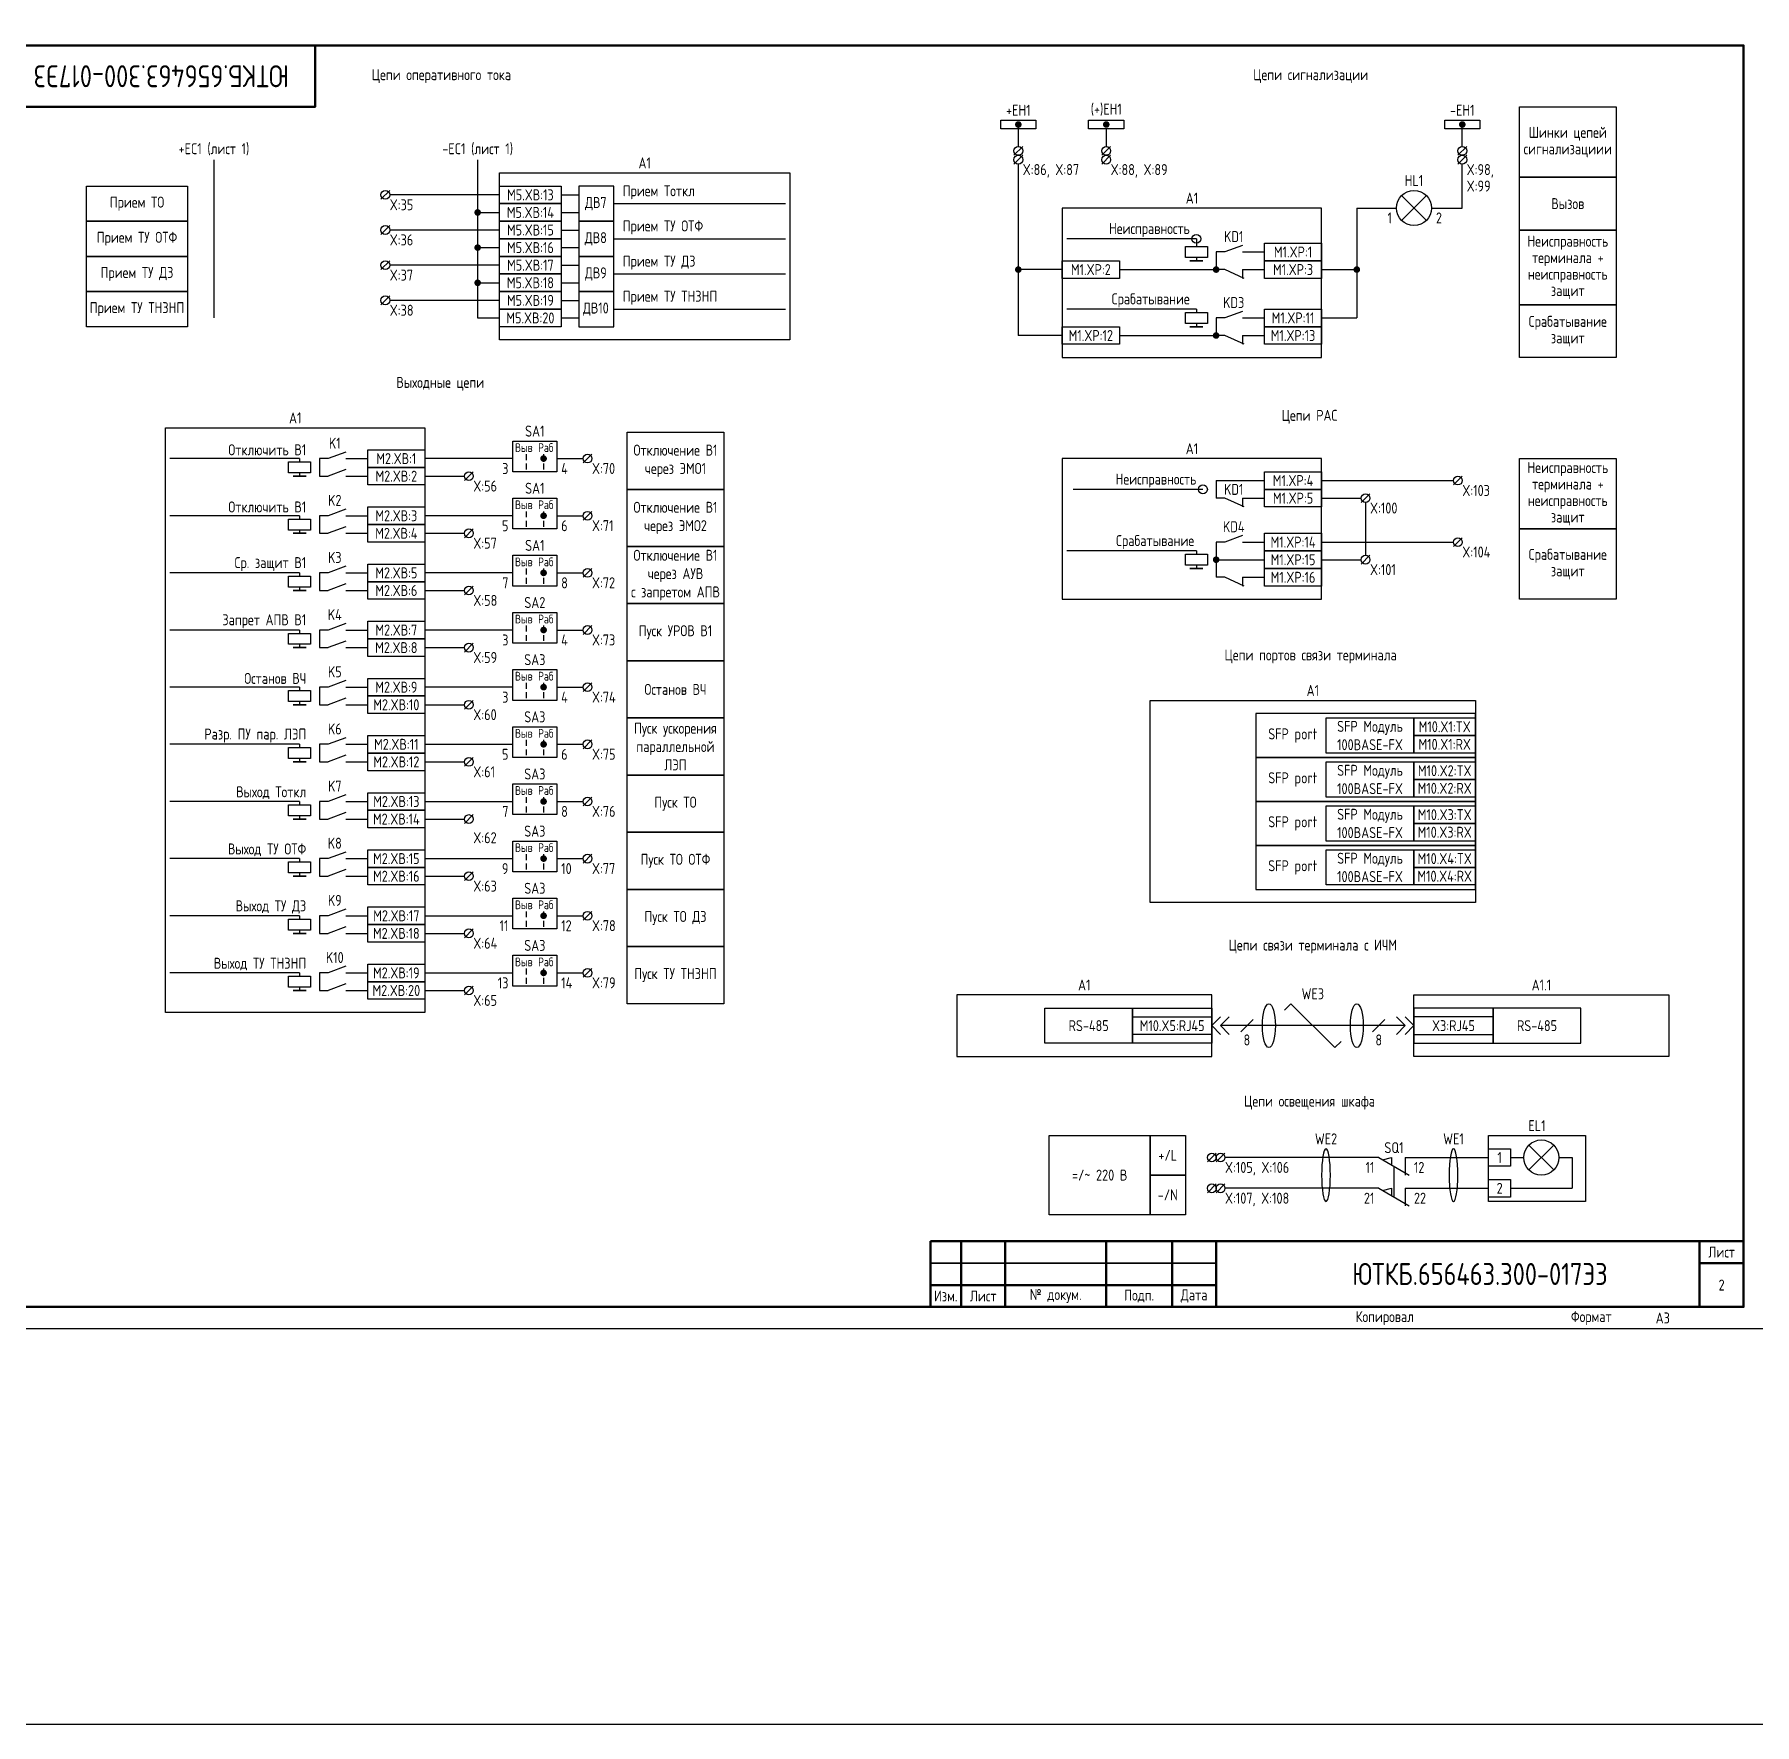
# Model space of a CAD drawing. Header units: millimetres. Extents: x -863 to 2106, y -90 to 586.
# Drawn here: x 446.2 to 837.5, y -90 to 294.5 of the extents above; entities that cross this region are included whole.
import ezdxf

# ---------------------------------------------------------------- set-up
doc = ezdxf.new("R2010")
doc.units = ezdxf.units.MM
doc.styles.add('Gost_type_A', font='GOST_0.TTF')

# ---------------------------------------------------------------- blocks, each defined once
blk = doc.blocks.new('POINT')
at = {"const_width": 0.75}
blk.add_lwpolyline([(-0.375, 0, 1), (0.375, 0, 1)], format="xyb", close=True, dxfattribs=at)
blk = doc.blocks.new('Шинка')
blk.add_lwpolyline([(-4, 1), (4, 1), (4, -1), (-4, -1)], close=True)
blk.add_blockref('POINT', (0, 0))
blk = doc.blocks.new('Штамп угловой верхний')
at = {"lineweight": 50}
blk.add_lwpolyline([(0, 0), (70, 0), (70, -14), (0, -14)], close=True, dxfattribs=at)
blk = doc.blocks.new('Формат_А3')
blk.add_lwpolyline([(-420, 297), (0, 297), (0, 0), (-420, 0)], close=True)
at = {"lineweight": 50}
blk.add_lwpolyline([(-400, 292), (-5, 292), (-5, 5), (-400, 5)], close=True, dxfattribs=at)
blk = doc.blocks.new('Штамп малый нижний')
at = {"lineweight": 50}
for points in [[(-185, 15), (-178, 15), (-178, 5), (-185, 5)], [(-178, 15), (-168, 15), (-168, 5), (-178, 5)], [(-168, 15), (-145, 15), (-145, 5), (-168, 5)], [(-145, 15), (-130, 15), (-130, 5), (-145, 5)], [(-130, 15), (-120, 15), (-120, 5), (-130, 5)], [(-120, 15), (-10, 15), (-10, 0), (-120, 0)], [(-10, 15), (0, 15), (0, 10), (-10, 10)], [(-10, 10), (0, 10), (0, 0), (-10, 0)], [(-185, 5), (-178, 5), (-178, 0), (-185, 0)], [(-178, 5), (-168, 5), (-168, 0), (-178, 0)], [(-168, 5), (-145, 5), (-145, 0), (-168, 0)], [(-145, 5), (-130, 5), (-130, 0), (-145, 0)], [(-130, 5), (-120, 5), (-120, 0), (-130, 0)]]:
    blk.add_lwpolyline(points, close=True, dxfattribs=at)
for points in [[(-185, 15), (-178, 15), (-178, 10), (-185, 10)], [(-178, 15), (-168, 15), (-168, 10), (-178, 10)], [(-168, 15), (-145, 15), (-145, 10), (-168, 10)], [(-145, 15), (-130, 15), (-130, 10), (-145, 10)], [(-130, 15), (-120, 15), (-120, 10), (-130, 10)], [(-185, 10), (-178, 10), (-178, 5), (-185, 5)], [(-178, 10), (-168, 10), (-168, 5), (-178, 5)], [(-168, 10), (-145, 10), (-145, 5), (-168, 5)], [(-145, 10), (-130, 10), (-130, 5), (-145, 5)], [(-130, 10), (-120, 10), (-120, 5), (-130, 5)]]:
    blk.add_lwpolyline(points, close=True)
at = {"char_height": 2.5, "style": 'Gost_type_A'}
for s, insert, width, attachment_point in [('Лист', (-5, 12.5), 10, 5), ('№ докум.', (-156.5, 2.5), 23, 5), ('Подп.', (-137.5, 2.5), 15, 5), ('Дата', (-125, 2.5), 10, 5), ('Изм.', (-181.5, 2.5), 7, 5), ('Лист', (-173, 2.5), 10, 5), ('Копировал', (-75, -2.53), 13.1202, 6), ('Формат', (-30, -2.53), 13.1202, 6)]:
    blk.add_mtext(s, dxfattribs=dict(at, insert=insert, width=width, attachment_point=attachment_point))
blk = doc.blocks.new('Переключатель_положение')
for p, q in [((2, 1), (2, -0.34)), ((2, -1.14), (2, -2.49))]:
    blk.add_line(p, q)

msp = doc.modelspace()

# ---------------------------------------------------------------- linework, layer by layer
for p, q in [((670, 274), (670, 269)), ((771, 269), (771, 274)), ((690, 273), (690, 269)), ((671, 269), (669, 267)), ((671, 267), (669, 265)), ((691, 269), (689, 267)), ((691, 267), (689, 265)), ((772, 269), (770, 267)), ((772, 267), (770, 265)), ((771, 267), (771, 267.01)), ((771, 267), (771, 267.01)), ((487, 266), (487, 230)), ((547, 266), (547, 230)), ((670, 265), (670, 226)), ((771, 255), (771, 265)), ((527, 259), (525, 257)), ((552, 258), (527, 258)), ((566, 258), (570, 258)), ((578, 256), (617, 256)), ((747, 255), (756, 255)), ((747, 255), (747, 230)), ((757.17, 257.83), (762.83, 252.17)), ((762.83, 257.83), (757.17, 252.17)), ((764, 255), (771, 255)), ((527, 251), (525, 249)), ((547, 254), (552, 254)), ((566, 254), (570, 254)), ((552, 250), (527, 250)), ((566, 250), (570, 250)), ((578, 248), (617, 248)), ((710.5, 248), (681, 248)), ((710.5, 248), (710.5, 246.25)), ((527, 243), (525, 241)), ((547, 246), (552, 246)), ((566, 246), (570, 246)), ((710.5, 243.75), (710.5, 243)), ((552, 242), (527, 242)), ((566, 242), (570, 242)), ((578, 240), (617, 240)), ((680, 241), (670, 241)), ((721, 241), (721, 239)), ((739, 241), (747, 241)), ((527, 235), (525, 233)), ((547, 238), (552, 238)), ((566, 238), (570, 238)), ((552, 234), (527, 234)), ((566, 234), (570, 234)), ((578, 232), (617, 232)), ((710.5, 232), (681, 232)), ((710.5, 232), (710.5, 231.25)), ((547, 230), (552, 230)), ((566, 230), (570, 230)), ((710.5, 228.75), (710.5, 228)), ((739, 230), (747, 230)), ((680, 226), (670, 226)), ((721, 226), (721, 224)), ((506.5, 198), (477, 198)), ((506.5, 198), (506.5, 197.25)), ((555, 198), (535, 198)), ((573.01, 199), (571.01, 197)), ((506.5, 194.75), (506.5, 194)), ((535, 194), (544, 194)), ((546.01, 195), (544.01, 193)), ((715, 193), (715, 189)), ((739, 193), (769, 193)), ((771.01, 194), (769.01, 192)), ((712, 191), (682.5, 191)), ((721, 189), (721, 187)), ((739, 189), (748, 189)), ((750, 190), (748, 188)), ((749, 188), (749, 176)), ((506.5, 185), (477, 185)), ((506.5, 185), (506.5, 184.25)), ((555, 185), (535, 185)), ((573.01, 186), (571.01, 184)), ((506.5, 181.75), (506.5, 181)), ((535, 181), (544, 181)), ((546.01, 182), (544.01, 180)), ((710.5, 177), (681, 177)), ((710.5, 177), (710.5, 176.25)), ((739, 179), (769, 179)), ((771.01, 180), (769.01, 178)), ((573.01, 173), (571.01, 171)), ((710.5, 173.75), (710.5, 173)), ((739, 175), (748, 175)), ((750, 176), (748, 174)), ((506.5, 172), (477, 172)), ((506.5, 172), (506.5, 171.25)), ((506.5, 168.75), (506.5, 168)), ((555, 172), (535, 172)), ((546.01, 169), (544.01, 167)), ((721, 171), (721, 169)), ((535, 168), (544, 168)), ((506.5, 159), (477, 159)), ((506.5, 159), (506.5, 158.25)), ((555, 159), (535, 159)), ((573.01, 160), (571.01, 158)), ((506.5, 155.75), (506.5, 155)), ((535, 155), (544, 155)), ((546.01, 156), (544.01, 154)), ((506.5, 146), (477, 146)), ((506.5, 146), (506.5, 145.25)), ((555, 146), (535, 146)), ((573.01, 147), (571.01, 145)), ((506.5, 142.75), (506.5, 142)), ((535, 142), (544, 142)), ((546.01, 143), (544.01, 141)), ((573.01, 134), (571.01, 132)), ((506.5, 133), (477, 133)), ((506.5, 133), (506.5, 132.25)), ((506.5, 129.75), (506.5, 129)), ((546.01, 130), (544.01, 128)), ((535, 129), (544, 129)), ((506.5, 120), (477, 120)), ((506.5, 120), (506.5, 119.25)), ((573.01, 121), (571.01, 119)), ((506.5, 116.75), (506.5, 116)), ((535, 116), (544, 116)), ((546.01, 117), (544.01, 115)), ((506.5, 107), (477, 107)), ((506.5, 107), (506.5, 106.25)), ((573.01, 108), (571.01, 106)), ((506.5, 103.75), (506.5, 103)), ((535, 103), (544, 103)), ((546.01, 104), (544.01, 102)), ((506.5, 94), (477, 94)), ((506.5, 94), (506.5, 93.25)), ((573.01, 95), (571.01, 93)), ((506.5, 90.75), (506.5, 90)), ((546.01, 91), (544.01, 89)), ((535, 90), (544, 90)), ((506.5, 81), (477, 81)), ((506.5, 81), (506.5, 80.25)), ((573.01, 82), (571.01, 80)), ((506.5, 77.75), (506.5, 77)), ((535, 77), (544, 77)), ((546.01, 78), (544.01, 76)), ((714, 69), (716, 71)), ((714, 69), (716, 71)), ((716, 69), (718, 71)), ((716, 69), (718, 71)), ((730.53, 72.53), (732, 74)), ((732, 74), (742, 64)), ((758, 69), (756, 71)), ((758, 69), (756, 71)), ((760, 69), (758, 71)), ((760, 69), (758, 71)), ((714, 69), (716, 67)), ((714, 69), (716, 67)), ((758, 69), (716, 69)), ((716, 69), (718, 67)), ((716, 69), (718, 67)), ((723.41, 70.41), (720.59, 67.59)), ((753.41, 70.41), (750.59, 67.59)), ((758, 69), (756, 67)), ((758, 69), (756, 67)), ((760, 69), (758, 67)), ((760, 69), (758, 67)), ((742, 64), (743.41, 65.41)), ((715.01, 40), (713.01, 38)), ((717.01, 40), (715.01, 38)), ((786.17, 41.83), (791.83, 36.17)), ((791.83, 41.83), (786.17, 36.17)), ((752, 39), (717.01, 39)), ((752, 39), (758.92, 35)), ((752.87, 38.5), (754.87, 39)), ((754.87, 39), (754.87, 37.34)), ((758, 39), (758, 35)), ((758, 39), (777, 39)), ((782, 39), (785, 39)), ((793, 39), (796, 39)), ((796, 39), (796, 32)), ((715.01, 33), (713.01, 31)), ((717.01, 33), (715.01, 31)), ((752, 32), (717.01, 32)), ((752, 32), (758.92, 28)), ((752.87, 31.5), (754.87, 32)), ((754.87, 32), (754.87, 30.34)), ((758, 32), (758, 28)), ((758, 32), (777, 32)), ((782, 32), (796, 32))]:
    msp.add_line(p, q)
at = {"ltscale": 1.08}
for p, q in [((717, 245), (715, 245)), ((715, 245), (715, 241)), ((721, 245), (726, 245)), ((693, 241), (715, 241)), ((717, 241), (715, 241)), ((721, 241), (726, 241)), ((717, 230), (715, 230)), ((715, 230), (715, 226)), ((721, 230), (726, 230)), ((693, 226), (715, 226)), ((717, 226), (715, 226)), ((721, 226), (726, 226)), ((513, 198), (511, 198)), ((511, 198), (511, 194)), ((517, 198), (522, 198)), ((511, 194), (513, 194)), ((517, 194), (522, 194)), ((715, 193), (726, 193)), ((717, 189), (715, 189)), ((721, 189), (726, 189)), ((513, 185), (511, 185)), ((511, 185), (511, 181)), ((517, 185), (522, 185)), ((511, 181), (513, 181)), ((517, 181), (522, 181)), ((717, 179), (715, 179)), ((715, 179), (715, 171)), ((721, 179), (726, 179)), ((715, 175), (726, 175)), ((513, 172), (511, 172)), ((511, 172), (511, 168)), ((517, 172), (522, 172)), ((717, 171), (715, 171)), ((721, 171), (726, 171)), ((511, 168), (513, 168)), ((517, 168), (522, 168)), ((513, 159), (511, 159)), ((511, 159), (511, 155)), ((517, 159), (522, 159)), ((511, 155), (513, 155)), ((517, 155), (522, 155)), ((513, 146), (511, 146)), ((511, 146), (511, 142)), ((517, 146), (522, 146)), ((511, 142), (513, 142)), ((517, 142), (522, 142)), ((513, 133), (511, 133)), ((511, 133), (511, 129)), ((517, 133), (522, 133)), ((511, 129), (513, 129)), ((517, 129), (522, 129)), ((513, 120), (511, 120)), ((511, 120), (511, 116)), ((517, 120), (522, 120)), ((511, 116), (513, 116)), ((517, 116), (522, 116)), ((513, 107), (511, 107)), ((511, 107), (511, 103)), ((517, 107), (522, 107)), ((511, 103), (513, 103)), ((517, 103), (522, 103)), ((513, 94), (511, 94)), ((511, 94), (511, 90)), ((517, 94), (522, 94)), ((511, 90), (513, 90)), ((517, 90), (522, 90)), ((513, 81), (511, 81)), ((511, 81), (511, 77)), ((517, 81), (522, 81)), ((511, 77), (513, 77)), ((517, 77), (522, 77))]:
    msp.add_line(p, q, dxfattribs=at)
at = {"ltscale": 4.32}
for p, q in [((721, 246.5), (717, 245)), ((721.39, 239), (717, 241)), ((721, 231.5), (717, 230)), ((721.39, 224), (717, 226)), ((517, 199.5), (513, 198)), ((517, 195.5), (513, 194)), ((721.39, 187), (717, 189)), ((517, 186.5), (513, 185)), ((517, 182.5), (513, 181)), ((721, 180.5), (717, 179)), ((517, 173.5), (513, 172)), ((517, 169.5), (513, 168)), ((721.39, 169), (717, 171)), ((517, 160.5), (513, 159)), ((517, 156.5), (513, 155)), ((517, 147.5), (513, 146)), ((517, 143.5), (513, 142)), ((517, 134.5), (513, 133)), ((517, 130.5), (513, 129)), ((517, 121.5), (513, 120)), ((517, 117.5), (513, 116)), ((517, 108.5), (513, 107)), ((517, 104.5), (513, 103)), ((517, 95.5), (513, 94)), ((517, 91.5), (513, 90)), ((517, 82.5), (513, 81)), ((517, 78.5), (513, 77))]:
    msp.add_line(p, q, dxfattribs=at)
at = {"ltscale": 4}
for p, q in [((565, 198), (571.01, 198)), ((565, 185), (571.01, 185)), ((565, 172), (571.01, 172)), ((565, 159), (571.01, 159)), ((565, 146), (571.01, 146)), ((535, 133), (555, 133)), ((565, 133), (571.01, 133)), ((535, 120), (555, 120)), ((565, 120), (571.01, 120)), ((535, 107), (555, 107)), ((565, 107), (571.01, 107)), ((535, 94), (555, 94)), ((565, 94), (571.01, 94)), ((535, 81), (555, 81)), ((565, 81), (571.01, 81))]:
    msp.add_line(p, q, dxfattribs=at)
at = {"ltscale": 0.5}
msp.add_line((755.46, 37), (755.46, 30), dxfattribs=at)
for points in [[(-863, 586), (2106, 586), (2106, -90), (-863, -90)], [(806, 262), (784, 262), (784, 278), (806, 278)], [(552, 263), (618, 263), (618, 225), (552, 225)], [(481, 252), (458, 252), (458, 260), (481, 260)], [(552, 260), (566, 260), (566, 256), (552, 256)], [(806, 250), (784, 250), (784, 262), (806, 262)], [(552, 256), (566, 256), (566, 252), (552, 252)], [(680, 221), (739, 221), (739, 255), (680, 255)], [(481, 244), (458, 244), (458, 252), (481, 252)], [(552, 252), (566, 252), (566, 248), (552, 248)], [(552, 248), (566, 248), (566, 244), (552, 244)], [(726, 247), (739, 247), (739, 243), (726, 243)], [(806, 233), (784, 233), (784, 250), (806, 250)], [(481, 236), (458, 236), (458, 244), (481, 244)], [(552, 244), (566, 244), (566, 240), (552, 240)], [(680, 243), (693, 243), (693, 239), (680, 239)], [(713, 246.25), (713, 243.75), (708, 243.75), (708, 246.25)], [(712, 243), (709, 243)], [(726, 243), (739, 243), (739, 239), (726, 239)], [(552, 240), (566, 240), (566, 236), (552, 236)], [(481, 228), (458, 228), (458, 236), (481, 236)], [(552, 236), (566, 236), (566, 232), (552, 232)], [(552, 232), (566, 232), (566, 228), (552, 228)], [(713, 231.25), (713, 228.75), (708, 228.75), (708, 231.25)], [(726, 232), (739, 232), (739, 228), (726, 228)], [(806, 221), (784, 221), (784, 233), (806, 233)], [(680, 228), (693, 228), (693, 224), (680, 224)], [(712, 228), (709, 228)], [(726, 228), (739, 228), (739, 224), (726, 224)], [(476, 205), (535, 205), (535, 72), (476, 72)], [(581, 204), (603, 204), (603, 191), (581, 191)], [(522, 200), (535, 200), (535, 196), (522, 196)], [(555, 202), (565, 202), (565, 195), (555, 195)], [(509, 197.25), (509, 194.75), (504, 194.75), (504, 197.25)], [(522, 196), (535, 196), (535, 192), (522, 192)], [(680, 166), (739, 166), (739, 198), (680, 198)], [(806, 182), (784, 182), (784, 198), (806, 198)], [(508, 194), (505, 194)], [(726, 195), (739, 195), (739, 191), (726, 191)], [(555, 189), (565, 189), (565, 182), (555, 182)], [(581, 191), (603, 191), (603, 178), (581, 178)], [(726, 191), (739, 191), (739, 187), (726, 187)], [(509, 184.25), (509, 181.75), (504, 181.75), (504, 184.25)], [(522, 187), (535, 187), (535, 183), (522, 183)], [(508, 181), (505, 181)], [(522, 183), (535, 183), (535, 179), (522, 179)], [(726, 181), (739, 181), (739, 177), (726, 177)], [(806, 166), (784, 166), (784, 182), (806, 182)], [(581, 178), (603, 178), (603, 165), (581, 165)], [(713, 176.25), (713, 173.75), (708, 173.75), (708, 176.25)], [(726, 177), (739, 177), (739, 173), (726, 173)], [(522, 174), (535, 174), (535, 170), (522, 170)], [(555, 176), (565, 176), (565, 169), (555, 169)], [(712, 173), (709, 173)], [(726, 173), (739, 173), (739, 169), (726, 169)], [(509, 171.25), (509, 168.75), (504, 168.75), (504, 171.25)], [(522, 170), (535, 170), (535, 166), (522, 166)], [(508, 168), (505, 168)], [(581, 165), (603, 165), (603, 152), (581, 152)], [(522, 161), (535, 161), (535, 157), (522, 157)], [(555, 163), (565, 163), (565, 156), (555, 156)], [(509, 158.25), (509, 155.75), (504, 155.75), (504, 158.25)], [(522, 157), (535, 157), (535, 153), (522, 153)], [(508, 155), (505, 155)], [(555, 150), (565, 150), (565, 143), (555, 143)], [(581, 152), (603, 152), (603, 139), (581, 139)], [(509, 145.25), (509, 142.75), (504, 142.75), (504, 145.25)], [(522, 148), (535, 148), (535, 144), (522, 144)], [(508, 142), (505, 142)], [(522, 144), (535, 144), (535, 140), (522, 140)], [(700, 143), (774, 143), (774, 97), (700, 97)], [(555, 137), (565, 137), (565, 130), (555, 130)], [(581, 139), (603, 139), (603, 126), (581, 126)], [(724, 130), (774, 130), (774, 140), (724, 140)], [(740, 139), (760, 139), (760, 131), (740, 131)], [(760, 139), (774, 139), (774, 135), (760, 135)], [(522, 135), (535, 135), (535, 131), (522, 131)], [(760, 135), (774, 135), (774, 131), (760, 131)], [(509, 132.25), (509, 129.75), (504, 129.75), (504, 132.25)], [(522, 131), (535, 131), (535, 127), (522, 127)], [(724, 120), (774, 120), (774, 130), (724, 130)], [(508, 129), (505, 129)], [(581, 126), (603, 126), (603, 113), (581, 113)], [(740, 129), (760, 129), (760, 121), (740, 121)], [(760, 129), (774, 129), (774, 125), (760, 125)], [(522, 122), (535, 122), (535, 118), (522, 118)], [(555, 124), (565, 124), (565, 117), (555, 117)], [(760, 125), (774, 125), (774, 121), (760, 121)], [(509, 119.25), (509, 116.75), (504, 116.75), (504, 119.25)], [(522, 118), (535, 118), (535, 114), (522, 114)], [(724, 110), (774, 110), (774, 120), (724, 120)], [(740, 119), (760, 119), (760, 111), (740, 111)], [(760, 119), (774, 119), (774, 115), (760, 115)], [(508, 116), (505, 116)], [(760, 115), (774, 115), (774, 111), (760, 111)], [(555, 111), (565, 111), (565, 104), (555, 104)], [(581, 113), (603, 113), (603, 100), (581, 100)], [(724, 100), (774, 100), (774, 110), (724, 110)], [(509, 106.25), (509, 103.75), (504, 103.75), (504, 106.25)], [(522, 109), (535, 109), (535, 105), (522, 105)], [(740, 109), (760, 109), (760, 101), (740, 101)], [(760, 109), (774, 109), (774, 105), (760, 105)], [(508, 103), (505, 103)], [(522, 105), (535, 105), (535, 101), (522, 101)], [(760, 105), (774, 105), (774, 101), (760, 101)], [(555, 98), (565, 98), (565, 91), (555, 91)], [(581, 100), (603, 100), (603, 87), (581, 87)], [(522, 96), (535, 96), (535, 92), (522, 92)], [(509, 93.25), (509, 90.75), (504, 90.75), (504, 93.25)], [(522, 92), (535, 92), (535, 88), (522, 88)], [(508, 90), (505, 90)], [(581, 87), (603, 87), (603, 74), (581, 74)], [(522, 83), (535, 83), (535, 79), (522, 79)], [(555, 85), (565, 85), (565, 78), (555, 78)], [(509, 80.25), (509, 77.75), (504, 77.75), (504, 80.25)], [(522, 79), (535, 79), (535, 75), (522, 75)], [(508, 77), (505, 77)], [(656, 62), (714, 62), (714, 76), (656, 76)], [(818, 62), (760, 62), (760, 76), (818, 76)], [(676, 73), (696, 73), (696, 65), (676, 65)], [(696, 73), (714, 73), (714, 65), (696, 65)], [(696, 71), (714, 71), (714, 67), (696, 67)], [(778, 73), (760, 73), (760, 65), (778, 65)], [(778, 71), (760, 71), (760, 67), (778, 67)], [(798, 73), (778, 73), (778, 65), (798, 65)], [(700, 26), (677, 26), (677, 44), (700, 44)], [(708, 35), (700, 35), (700, 44), (708, 44)], [(777, 44), (799, 44), (799, 29), (777, 29)], [(777, 41), (782, 41), (782, 37), (777, 37)], [(708, 26), (700, 26), (700, 35), (708, 35)], [(777, 34), (782, 34), (782, 30), (777, 30)]]:
    msp.add_lwpolyline(points, close=True)
at = {"ltscale": 4}
for points in [[(570, 252), (578, 252), (578, 260), (570, 260)], [(570, 244), (578, 244), (578, 252), (570, 252)], [(570, 236), (578, 236), (578, 244), (570, 244)], [(570, 228), (578, 228), (578, 236), (570, 236)]]:
    msp.add_lwpolyline(points, close=True, dxfattribs=at)
for centre, radius in [((670, 268), 1), ((670, 266), 1), ((690, 268), 1), ((690, 266), 1), ((771, 268), 1), ((771, 266), 1), ((526, 258), 1), ((760, 255), 4), ((526, 250), 1), ((710.5, 248), 1), ((526, 242), 1), ((526, 234), 1), ((572.01, 198), 1), ((545.01, 194), 1), ((712, 191), 1), ((770.01, 193), 1), ((749, 189), 1), ((572.01, 185), 1), ((545.01, 181), 1), ((770.01, 179), 1), ((572.01, 172), 1), ((749, 175), 1), ((545.01, 168), 1), ((572.01, 159), 1), ((545.01, 155), 1), ((572.01, 146), 1), ((545.01, 142), 1), ((572.01, 133), 1), ((545.01, 129), 1), ((572.01, 120), 1), ((545.01, 116), 1), ((572.01, 107), 1), ((545.01, 103), 1), ((572.01, 94), 1), ((545.01, 90), 1), ((572.01, 81), 1), ((545.01, 77), 1), ((714.01, 39), 1), ((716.01, 39), 1), ((789, 39), 4), ((714.01, 32), 1), ((716.01, 32), 1)]:
    msp.add_circle(centre, radius)
for centre in [(727, 69), (747, 69)]:
    msp.add_ellipse(centre, major_axis=(0, -5), ratio=0.293778)
at = {"extrusion": (0, 0, -1)}
for centre in [(740, 35), (769, 35)]:
    msp.add_ellipse(centre, major_axis=(0, -6), ratio=0.166667, dxfattribs=at)

# ---------------------------------------------------------------- block references
at = {"color": 1}
for name, p in [('Формат_А3', (840, 0)), ('Штамп малый нижний', (835, 5))]:
    msp.add_blockref(name, p, dxfattribs=at)
for name, p in [('Штамп угловой верхний', (440, 292)), ('Шинка', (670, 274)), ('Шинка', (690, 274)), ('Шинка', (771, 274)), ('POINT', (547, 254)), ('POINT', (547, 246)), ('POINT', (547, 238)), ('POINT', (670, 241)), ('POINT', (715, 241)), ('POINT', (747, 241)), ('POINT', (715, 226)), ('Переключатель_положение', (556, 198)), ('POINT', (562, 198)), ('Переключатель_положение', (560, 198)), ('Переключатель_положение', (556, 185)), ('POINT', (562, 185)), ('Переключатель_положение', (560, 185)), ('Переключатель_положение', (556, 172)), ('POINT', (562, 172)), ('Переключатель_положение', (560, 172)), ('POINT', (715, 175)), ('Переключатель_положение', (556, 159)), ('POINT', (562, 159)), ('Переключатель_положение', (560, 159)), ('Переключатель_положение', (556, 146)), ('POINT', (562, 146)), ('Переключатель_положение', (560, 146)), ('Переключатель_положение', (556, 133)), ('POINT', (562, 133)), ('Переключатель_положение', (560, 133)), ('Переключатель_положение', (556, 120)), ('POINT', (562, 120)), ('Переключатель_положение', (560, 120)), ('Переключатель_положение', (556, 107)), ('POINT', (562, 107)), ('Переключатель_положение', (560, 107)), ('Переключатель_положение', (556, 94)), ('POINT', (562, 94)), ('Переключатель_положение', (560, 94)), ('Переключатель_положение', (556, 81)), ('POINT', (562, 81)), ('Переключатель_положение', (560, 81))]:
    msp.add_blockref(name, p)

# ---------------------------------------------------------------- texts
at = {"insert": (475, 285), "char_height": 5, "width": 70, "attachment_point": 5, "rotation": 180, "style": 'Gost_type_A'}
msp.add_mtext('ЮТКБ.656463.300-017Э3', dxfattribs=at)
at = {"char_height": 2.5, "style": 'Gost_type_A'}
for s, insert, width, attachment_point, line_spacing_factor in [('Цепи оперативного тока', (538.75, 285), 197.5, 5, 0.9), ('Цепи сигнализации', (736.5, 285), 197, 5, 0.9), ('Шинки цепей сигнализациии', (795, 270), 21.9988, 5, 0.9), ('A1', (585, 264), 66, 8, 0.9), ('X:86, X:87', (671, 265), 16, 1, 0.9), ('X:88, X:89', (691, 265), 16, 1, 0.9), ('X:98,\\PX:99', (772, 265), 16, 1, 0.9), ('A1', (709.5, 256), 59, 8, 0.9), ('Прием ТО ', (469.5, 256), 23, 5, 0.9), ('X:35', (527, 257), 8, 1, 0.9), ('Вызов', (795, 256), 21.9988, 5, 0.9), ('Неисправность', (709, 250), 37, 6, 0.8), ('Прием ТУ ОТФ ', (469.5, 248), 23, 5, 0.9), ('X:36', (527, 249), 8, 1, 0.9), ('Неисправность терминала + неисправность защит', (795, 241.5), 21.9988, 5, 0.9), ('Прием ТУ ДЗ ', (469.5, 240), 23, 5, 0.9), ('X:37', (527, 241), 8, 1, 0.9), ('Прием ТУ ТНЗНП ', (469.5, 232), 23, 5, 0.9), ('X:38', (527, 233), 8, 1, 0.9), ('Срабатывание защит', (795, 227), 21.9988, 5, 0.9), ('Выходные цепи', (538.5, 215), 197, 5, 0.9), ('A1', (505.5, 206), 59, 8, 0.9), ('Цепи РАС', (736.25, 207.5), 197.5, 5, 0.9), ('A1', (709.5, 199), 59, 8, 0.9), ('Неисправность терминала + неисправность защит', (795, 190), 21.9988, 5, 0.9), ('X:56', (546.01, 193), 8, 1, 0.9), ('Неисправность', (710.5, 193), 37, 6, 0.8), ('X:103', (771.01, 192), 8, 1, 0.9), ('X:100', (750.01, 188), 8, 1, 0.9), ('X:57', (546.01, 180), 8, 1, 0.9), ('X:104', (771.01, 178), 8, 1, 0.9), ('Срабатывание защит', (795, 174), 21.9988, 5, 0.9), ('X:101', (750.01, 174), 8, 1, 0.9), ('X:58', (546.01, 167), 8, 1, 0.9), ('X:59', (546.01, 154), 8, 1, 0.9), ('Цепи портов связи терминала', (736.5, 153), 197, 5, 0.9), ('A1', (737, 144), 74.0002, 8, 0.9), ('X:60', (546.01, 141), 8, 1, 0.9), ('X:61', (546.01, 128), 8, 1, 0.9), ('X:62', (546.01, 113), 8, 1, 0.9), ('X:63', (546.01, 102), 8, 1, 0.9), ('X:64', (546.01, 89), 8, 1, 0.9), ('Цепи связи терминала с ИЧМ', (737, 87), 194, 5, 0.9), ('A1', (685, 77), 58.0002, 8, 0.9), ('A1.1', (789, 77), 58.0002, 8, 0.9), ('X:65', (546.01, 76), 8, 1, 0.9), ('Цепи освещения шкафа', (736.25, 51.5), 197.5, 5, 0.9), ('EL1', (788, 45), 21.9942, 8, 0.9), ('+/L', (704, 39.5), 8, 5, 0.9), ('=/~ 220 В', (688.5, 35), 23, 5, 0.9), ('X:105, X:106', (717.01, 38), 17.9949, 1, 0.9), ('-/N', (704, 30.5), 8, 5, 0.9), ('X:107, X:108', (717.01, 31), 17.9949, 1, 0.9)]:
    msp.add_mtext(s, dxfattribs=dict(at, insert=insert, width=width, attachment_point=attachment_point, line_spacing_factor=line_spacing_factor))
at = {"style": 'Gost_type_A'}
for s, insert, char_height, width, attachment_point in [('+EH1', (670, 276), 2.5, 10, 8), ('(+)EH1', (690, 276), 2.5, 10, 8), ('-EH1', (771, 276), 2.5, 10, 8), ('+EC1 (лист 1)', (487, 267), 2.5, 18, 8), ('-EC1 (лист 1)', (547, 267), 2.5, 18, 8), ('HL1', (760, 260), 2.5, 14, 8), ('M5.XВ:13', (559, 258), 2.5, 14, 5), ('Прием Тоткл', (580, 257), 2.5, 44.8565, 7), ('M5.XВ:14', (559, 254), 2.5, 14, 5), ('ДВ7', (573.88, 256), 2.5, 7.7588, 5), ('M5.XВ:15', (559, 250), 2.5, 14, 5), ('Прием ТУ ОТФ', (580, 249), 2.5, 27.8465, 7), ('1', (755, 254), 2.5, 6, 3), ('2', (765, 254), 2.5, 6, 1), ('M5.XВ:16', (559, 246), 2.5, 14, 5), ('ДВ8', (573.88, 248), 2.5, 7.7588, 5), ('KD1', (719, 248.5), 2.5, 8, 5), ('M5.XВ:17', (559, 242), 2.5, 14, 5), ('Прием ТУ ДЗ', (580, 241), 2.5, 27.8465, 7), ('M1.XP:1', (732.5, 245), 2.5, 13, 5), ('M5.XВ:18', (559, 238), 2.5, 14, 5), ('ДВ9', (573.88, 240), 2.5, 7.7588, 5), ('M1.XP:2', (686.5, 241), 2.5, 13, 5), ('M1.XP:3', (732.5, 241), 2.5, 13, 5), ('M5.XВ:19', (559, 234), 2.5, 14, 5), ('Прием ТУ ТНЗНП', (580, 233), 2.5, 27.8465, 7), ('M5.XВ:20', (559, 230), 2.5, 14, 5), ('ДВ10', (573.88, 232), 2.5, 7.7588, 5), ('KD3', (719, 233.5), 2.5, 8, 5), ('M1.XP:11', (732.5, 230), 2.5, 13, 5), ('M1.XP:12', (686.5, 226), 2.5, 13, 5), ('M1.XP:13', (732.5, 226), 2.5, 13, 5), ('SA1', (560, 203), 2.5, 10, 8), ('Отключить В1', (508, 200), 2.5, 31.0015, 6), ('K1', (514.5, 201.5), 2.5, 5, 5), ('Выв', (557.5, 200.5), 2, 5, 5), ('Раб', (562.5, 200.5), 2, 5, 5), ('Отключение В1\\Pчерез ЭМО1', (592, 197.5), 2.5, 21.9988, 5), ('M2.XВ:1', (528.5, 198), 2.5, 13, 5), ('3', (554, 196.98), 2.5, 5, 3), ('4', (566, 196.98), 2.5, 5, 1), ('M2.XВ:2', (528.5, 194), 2.5, 13, 5), ('SA1', (560, 190), 2.5, 10, 8), ('KD1', (719, 191), 2.5, 8, 5), ('M1.XP:4', (732.5, 193), 2.5, 13, 5), ('Отключить В1', (508, 187), 2.5, 31.0015, 6), ('K2', (514.5, 188.5), 2.5, 5, 5), ('Выв', (557.5, 187.5), 2, 5, 5), ('Раб', (562.5, 187.5), 2, 5, 5), ('Отключение В1\\Pчерез ЭМО2', (592, 184.5), 2.5, 21.9988, 5), ('M1.XP:5', (732.5, 189), 2.5, 13, 5), ('M2.XВ:3', (528.5, 185), 2.5, 13, 5), ('5', (554, 183.98), 2.5, 5, 3), ('6', (566, 183.98), 2.5, 5, 1), ('M2.XВ:4', (528.5, 181), 2.5, 13, 5), ('KD4', (719, 182.5), 2.5, 8, 5), ('M1.XP:14', (732.5, 179), 2.5, 13, 5), ('K3', (514.5, 175.5), 2.5, 5, 5), ('SA1', (560, 177), 2.5, 10, 8), ('Отключение В1\\Pчерез АУВ\\Pс запретом АПВ', (592, 171.5), 2.5, 21.9988, 5), ('M1.XP:15', (732.5, 175), 2.5, 13, 5), ('Ср. защит В1', (508, 174), 2.5, 31.0015, 6), ('M2.XВ:5', (528.5, 172), 2.5, 13, 5), ('Выв', (557.5, 174.5), 2, 5, 5), ('Раб', (562.5, 174.5), 2, 5, 5), ('M1.XP:16', (732.5, 171), 2.5, 13, 5), ('M2.XВ:6', (528.5, 168), 2.5, 13, 5), ('7', (554, 170.98), 2.5, 5, 3), ('8', (566, 170.98), 2.5, 5, 1), ('SA2', (560, 164), 2.5, 10, 8), ('Запрет АПВ В1', (508, 161), 2.5, 31.0015, 6), ('K4', (514.5, 162.5), 2.5, 5, 5), ('Выв', (557.5, 161.5), 2, 5, 5), ('Раб', (562.5, 161.5), 2, 5, 5), ('M2.XВ:7', (528.5, 159), 2.5, 13, 5), ('3', (554, 157.98), 2.5, 5, 3), ('4', (566, 157.98), 2.5, 5, 1), ('Пуск УРОВ В1', (592, 158.5), 2.5, 21.9988, 5), ('M2.XВ:8', (528.5, 155), 2.5, 13, 5), ('SA3', (560, 151), 2.5, 10, 8), ('Останов ВЧ', (508, 148), 2.5, 31.0015, 6), ('K5', (514.5, 149.5), 2.5, 5, 5), ('Выв', (557.5, 148.5), 2, 5, 5), ('Раб', (562.5, 148.5), 2, 5, 5), ('M2.XВ:9', (528.5, 146), 2.5, 13, 5), ('3', (554, 144.98), 2.5, 5, 3), ('4', (566, 144.98), 2.5, 5, 1), ('Останов ВЧ', (592, 145.5), 2.5, 21.9988, 5), ('M2.XВ:10', (528.5, 142), 2.5, 13, 5), ('K6', (514.5, 136.5), 2.5, 5, 5), ('SA3', (560, 138), 2.5, 10, 8), ('Пуск ускорения параллельной ЛЭП ', (592, 132.5), 2.5, 21.9988, 5), ('SFP Mодуль 100BASE-FX', (750, 135), 2.5, 19.9998, 5), ('M10.X1:TX', (767, 137), 2.5, 14, 5), ('Разр. ПУ пар. ЛЭП', (508, 135), 2.5, 31.0015, 6), ('M2.XВ:11', (528.5, 133), 2.5, 13, 5), ('Выв', (557.5, 135.5), 2, 5, 5), ('Раб', (562.5, 135.5), 2, 5, 5), ('SFP port', (738, 135), 2.5, 20, 6), ('M10.X1:RX', (767, 133), 2.5, 14, 5), ('M2.XВ:12', (528.5, 129), 2.5, 13, 5), ('5', (554, 131.98), 2.5, 5, 3), ('6', (566, 131.98), 2.5, 5, 1), ('SA3', (560, 125), 2.5, 10, 8), ('SFP port', (738, 125), 2.5, 20, 6), ('SFP Mодуль 100BASE-FX', (750, 125), 2.5, 19.9998, 5), ('M10.X2:TX', (767, 127), 2.5, 14, 5), ('Выход Тоткл', (508, 122), 2.5, 31.0015, 6), ('K7', (514.5, 123.5), 2.5, 5, 5), ('Выв', (557.5, 122.5), 2, 5, 5), ('Раб', (562.5, 122.5), 2, 5, 5), ('M10.X2:RX', (767, 123), 2.5, 14, 5), ('M2.XВ:13', (528.5, 120), 2.5, 13, 5), ('7', (554, 118.98), 2.5, 5, 3), ('8', (566, 118.98), 2.5, 5, 1), ('Пуск ТО ', (592, 119.5), 2.5, 21.9988, 5), ('SFP Mодуль 100BASE-FX', (750, 115), 2.5, 19.9998, 5), ('M10.X3:TX', (767, 117), 2.5, 14, 5), ('M2.XВ:14', (528.5, 116), 2.5, 13, 5), ('SA3', (560, 112), 2.5, 10, 8), ('SFP port', (738, 115), 2.5, 20, 6), ('M10.X3:RX', (767, 113), 2.5, 14, 5), ('Выход ТУ ОТФ', (508, 109), 2.5, 31.0015, 6), ('K8', (514.5, 110.5), 2.5, 5, 5), ('Выв', (557.5, 109.5), 2, 5, 5), ('Раб', (562.5, 109.5), 2, 5, 5), ('M2.XВ:15', (528.5, 107), 2.5, 13, 5), ('9', (554, 105.98), 2.5, 5, 3), ('10', (566, 105.98), 2.5, 5, 1), ('Пуск ТО ОТФ', (592, 106.5), 2.5, 21.9988, 5), ('SFP port', (738, 105), 2.5, 20, 6), ('SFP Mодуль 100BASE-FX', (750, 105), 2.5, 19.9998, 5), ('M10.X4:TX', (767, 107), 2.5, 14, 5), ('M2.XВ:16', (528.5, 103), 2.5, 13, 5), ('M10.X4:RX', (767, 103), 2.5, 14, 5), ('K9', (514.5, 97.5), 2.5, 5, 5), ('SA3', (560, 99), 2.5, 10, 8), ('Выход ТУ ДЗ', (508, 96), 2.5, 31.0015, 6), ('M2.XВ:17', (528.5, 94), 2.5, 13, 5), ('Выв', (557.5, 96.5), 2, 5, 5), ('Раб', (562.5, 96.5), 2, 5, 5), ('Пуск ТО ДЗ', (592, 93.5), 2.5, 21.9988, 5), ('M2.XВ:18', (528.5, 90), 2.5, 13, 5), ('11', (554, 92.98), 2.5, 5, 3), ('12', (566, 92.98), 2.5, 5, 1), ('SA3', (560, 86), 2.5, 10, 8), ('Выход ТУ ТНЗНП', (508, 83), 2.5, 31.0015, 6), ('K10', (514.5, 84.5), 2.5, 5, 5), ('M2.XВ:19', (528.5, 81), 2.5, 13, 5), ('Выв', (557.5, 83.5), 2, 5, 5), ('Раб', (562.5, 83.5), 2, 5, 5), ('13', (554, 79.98), 2.5, 5, 3), ('14', (566, 79.98), 2.5, 5, 1), ('Пуск ТУ ТНЗНП', (592, 80.5), 2.5, 21.9988, 5), ('M2.XВ:20', (528.5, 77), 2.5, 13, 5), ('WE3', (737, 75), 2.5, 20, 8), ('RS-485', (686, 69), 2.5, 19.9998, 5), ('M10.X5:RJ45', (705, 69), 2.5, 18.0002, 5), ('8', (722, 67), 2.5, 20, 2), ('8', (752, 67), 2.5, 20, 2), ('X3:RJ45', (769, 69), 2.5, 18.0002, 5), ('RS-485', (788, 69), 2.5, 19.9998, 5), ('WE2', (740, 42), 2.5, 10, 8), ('WE1', (769, 42), 2.5, 10, 8), ('SQ1', (755.46, 40), 2.5, 10, 8), ('1', (779.5, 39), 2.5, 5, 5), ('11', (751, 38), 2.5, 6, 3), ('12', (760, 38), 2.5, 6, 1), ('2', (779.5, 32), 2.5, 5, 5), ('21', (751, 31), 2.5, 6, 3), ('22', (760, 31), 2.5, 6, 1), ('ЮТКБ.656463.300-017Э3', (775, 12.5), 5, 120, 5), ('2', (830, 10), 2.5, 10, 5), ('A3', (815, 2.5), 2.5, 20, 4)]:
    msp.add_mtext(s, dxfattribs=dict(at, insert=insert, char_height=char_height, width=width, attachment_point=attachment_point))
at = {"color": 6, "char_height": 2.5, "width": 37, "attachment_point": 6, "line_spacing_factor": 0.8, "style": 'Gost_type_A'}
for insert in [(709, 234), (710, 179)]:
    msp.add_mtext('Срабатывание', dxfattribs=dict(at, insert=insert))
at = {"color": 18, "true_color": 0x000000, "char_height": 2.5, "width": 8, "attachment_point": 1, "line_spacing_factor": 0.9, "style": 'Gost_type_A'}
for s, insert in [('X:70', (573.01, 197)), ('X:71', (573.01, 184)), ('X:72', (573.01, 171)), ('X:73', (573.01, 158)), ('X:74', (573.01, 145)), ('X:75', (573.01, 132)), ('X:76', (573.01, 119)), ('X:77', (573.01, 106)), ('X:78', (573.01, 93)), ('X:79', (573.01, 80))]:
    msp.add_mtext(s, dxfattribs=dict(at, insert=insert))

doc.saveas('drawing.dxf')
